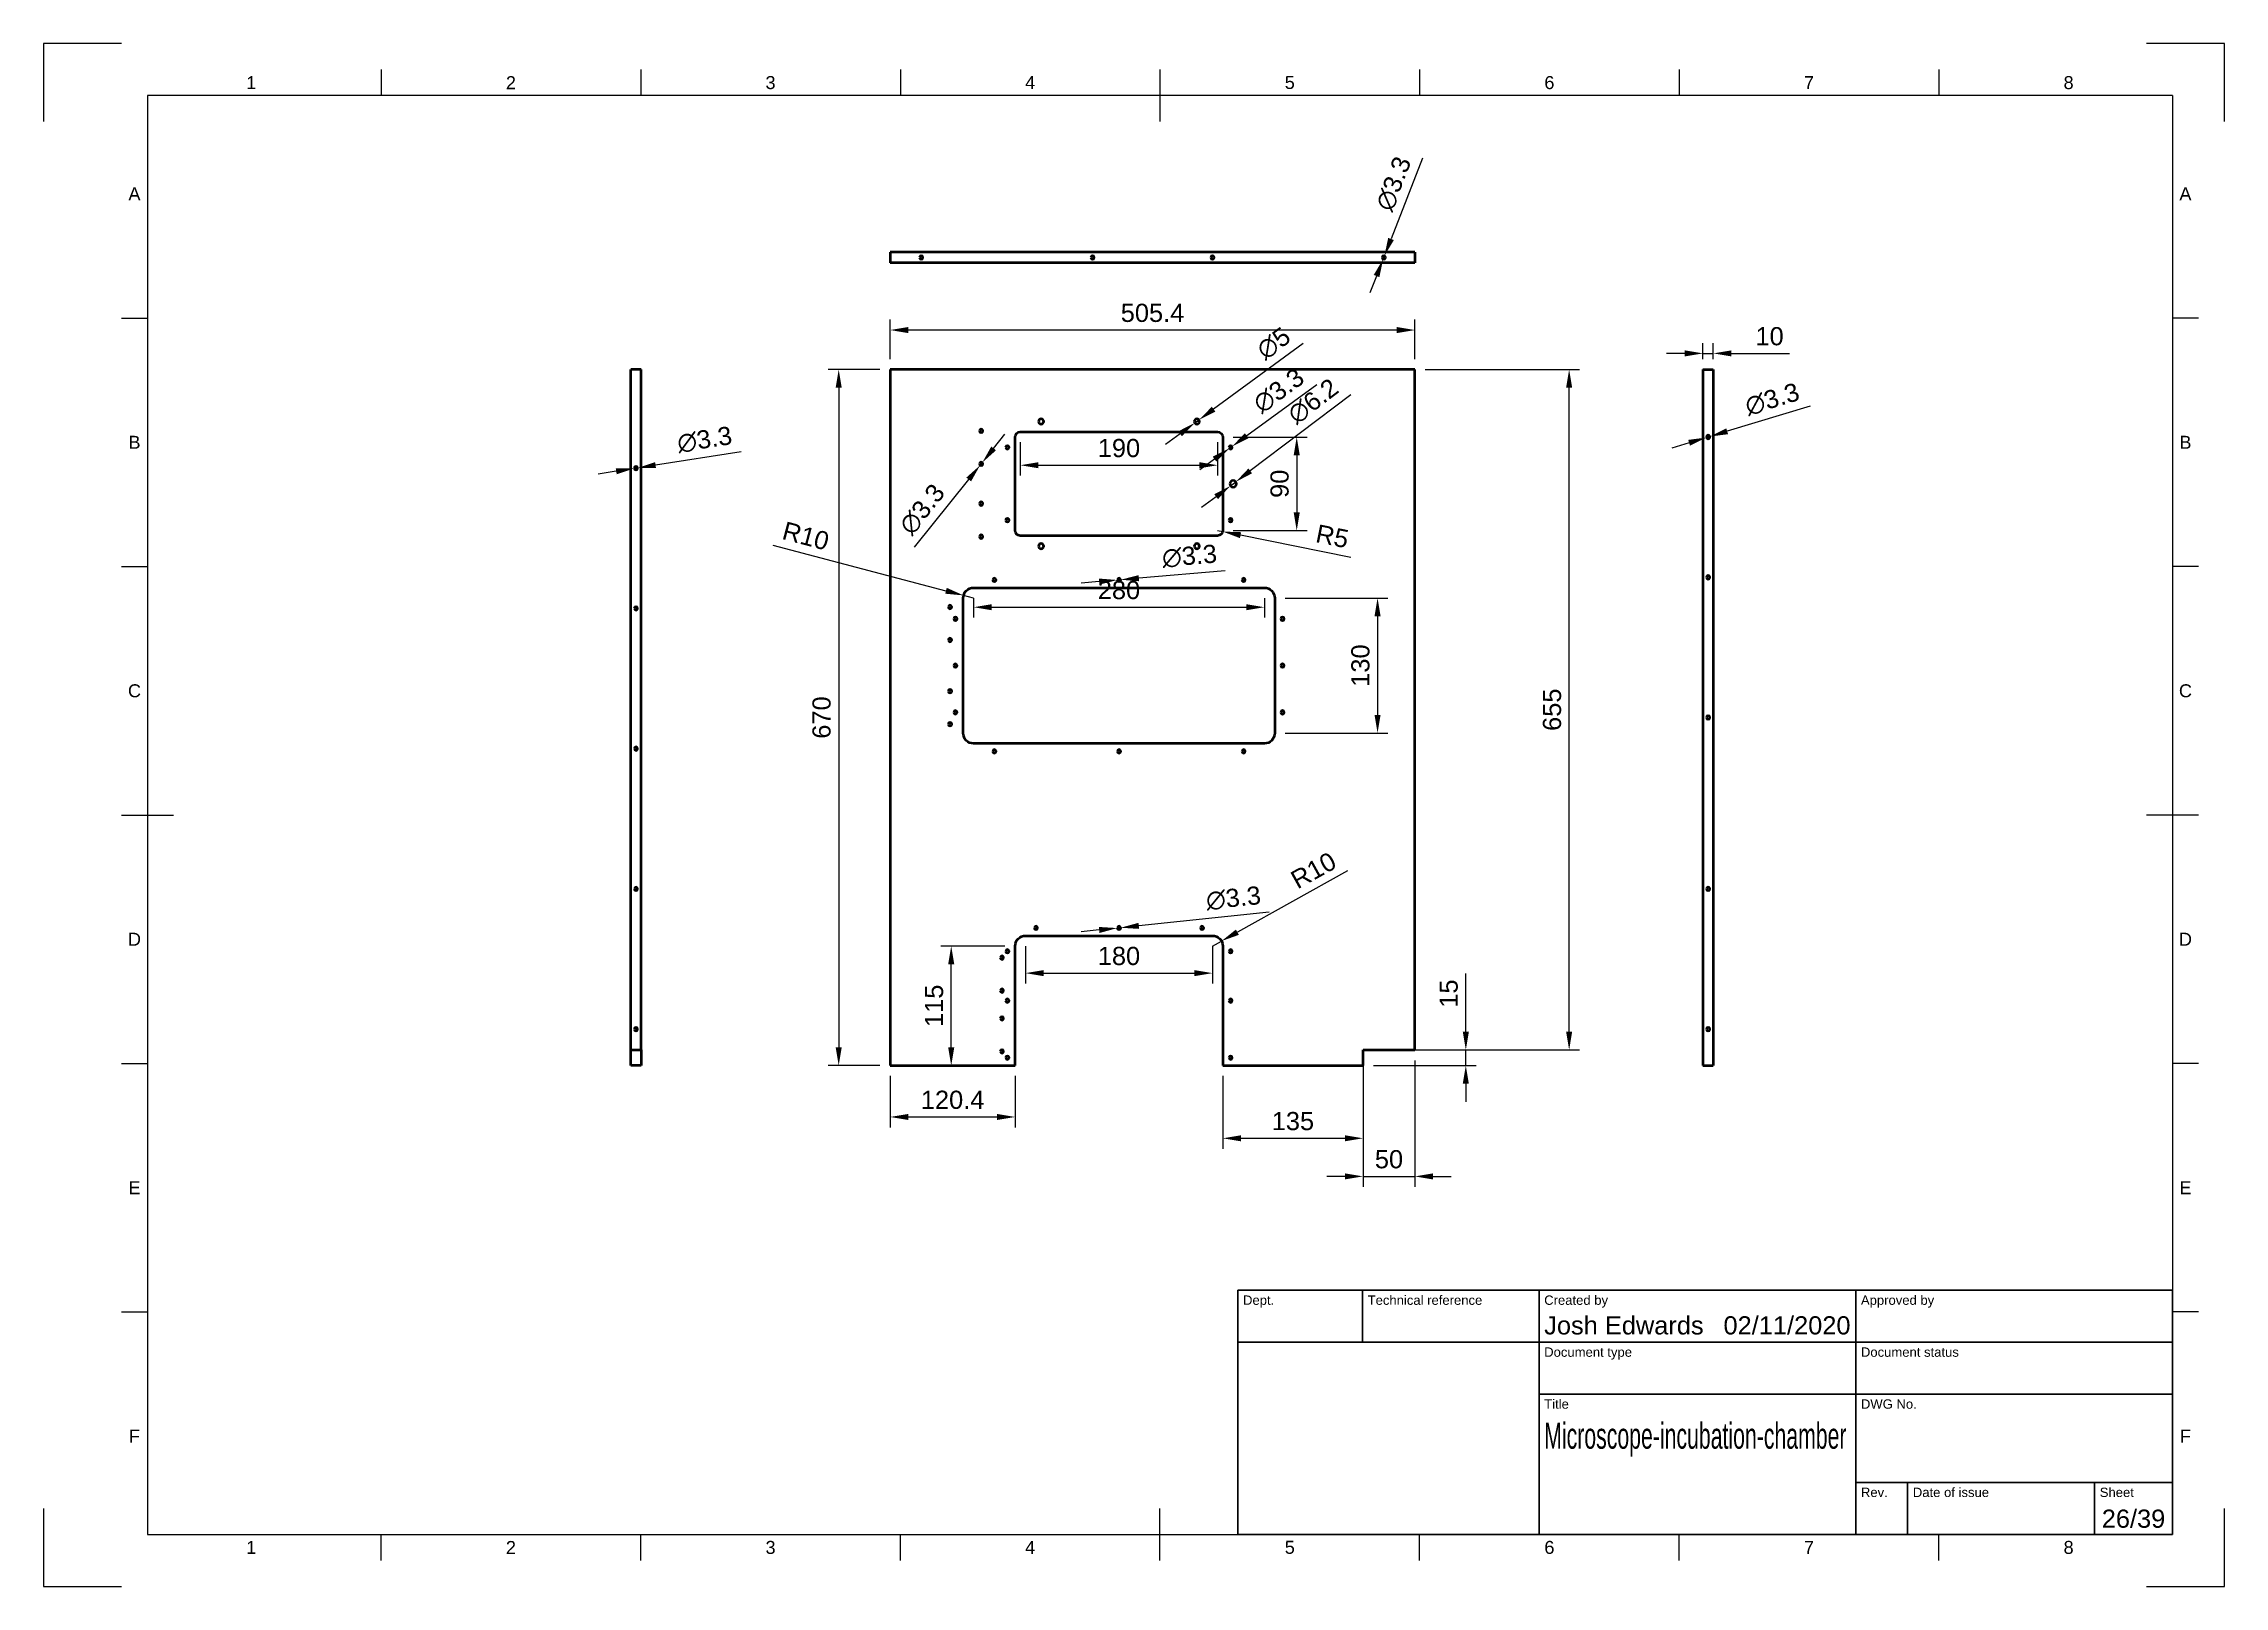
# Model space of a CAD drawing. Header units: millimetres. Extents: x 0 to 420, y 0 to 297.
import ezdxf
from ezdxf.enums import TextEntityAlignment as Align

# ---------------------------------------------------------------- set-up
doc = ezdxf.new("R2010")
doc.units = ezdxf.units.MM
doc.header["$LTSCALE"] = 0.75
for name, color, linetype, lineweight in [('Border', 7, 'Continuous', 25), ('Dimensions', 7, 'Continuous', 25), ('TitleBlock', 7, 'Continuous', 35), ('Visible', 7, 'Continuous', 50)]:
    doc.layers.add(name, color=color, linetype=linetype, lineweight=lineweight)
doc.styles.add('FusionTitle', font='')
doc.styles.get("Standard").update_dxf_attribs({"font": 'arial.ttf'})
doc.styles.get('FusionTitle').set_extended_font_data('Arial Unicode MS')
doc.dimstyles.new('ISO-25', dxfattribs={"dimtxt": 3.5, "dimasz": 3.5, "dimexe": 2, "dimexo": 2, "dimgap": 1.5, "dimtad": 1, "dimzin": 12, "dimdsep": 46, "dimtxsty": 'Standard', "dimcen": 0, "dimclrd": 256, "dimclre": 256, "dimclrt": 256, "dimazin": 3, "dimtp": 0.1, "dimtm": 0.1, "dimtfac": 0.714, "dimtmove": 0, "dimatfit": 3, "dimfxl": 1, "dimtzin": 12, "dimarcsym": 0})

# ---------------------------------------------------------------- blocks, each defined once
blk = doc.blocks.new('ISO_A3_SHEET')
at = {"layer": 'Border'}
for p, q in [((15, 297), (0, 297)), ((0, 297), (0, 282)), ((420, 297), (405, 297)), ((420, 282), (420, 297)), ((65, 292), (65, 287)), ((115, 292), (115, 287)), ((165, 292), (165, 287)), ((215, 292), (215, 282)), ((265, 292), (265, 287)), ((315, 292), (315, 287)), ((365, 292), (365, 287)), ((410, 287), (20, 287)), ((20, 287), (20, 10)), ((410, 287), (410, 10)), ((15, 244.16666), (20, 244.16666)), ((415, 244.16666), (410, 244.16666)), ((15, 196.33333), (20, 196.33333)), ((415, 196.33333), (410, 196.33333)), ((15, 148.5), (25, 148.5)), ((415, 148.5), (405, 148.5)), ((15, 100.66667), (20, 100.66667)), ((415, 100.66667), (410, 100.66667)), ((15, 52.83334), (20, 52.83334)), ((415, 52.83334), (410, 52.83334)), ((0, 15), (0, 0)), ((215, 5), (215, 15)), ((420, 0), (420, 15)), ((20, 10), (410, 10)), ((65, 5), (65, 10)), ((115, 5), (115, 10)), ((165, 5), (165, 10)), ((265, 5), (265, 10)), ((315, 5), (315, 10)), ((365, 5), (365, 10)), ((0, 0), (15, 0)), ((405, 0), (420, 0))]:
    blk.add_line(p, q, dxfattribs=at)
at = {"layer": 'Border', "style": 'FusionTitle'}
for s, p in [('1', (40, 289.5)), ('2', (90, 289.5)), ('3', (140, 289.5)), ('4', (190, 289.5)), ('5', (240, 289.5)), ('6', (290, 289.5)), ('7', (340, 289.5)), ('8', (390, 289.5)), ('A', (17.5, 268.08333)), ('A', (412.5, 268.08333)), ('B', (17.5, 220.25)), ('B', (412.5, 220.25)), ('C', (17.5, 172.41667)), ('C', (412.5, 172.41667)), ('D', (17.5, 124.58334)), ('D', (412.5, 124.58334)), ('E', (17.5, 76.75001)), ('E', (412.5, 76.75001)), ('F', (17.5, 28.91668)), ('F', (412.5, 28.91668)), ('1', (40, 7.5)), ('2', (90, 7.5)), ('3', (140, 7.5)), ('4', (190, 7.5)), ('5', (240, 7.5)), ('6', (290, 7.5)), ('7', (340, 7.5)), ('8', (390, 7.5))]:
    blk.add_text(s, height=2.5, dxfattribs=at).set_placement(p, align=Align.MIDDLE)
blk = doc.blocks.new('ISO_TITLEBLOCK')
at = {"layer": 'TitleBlock'}
for p, q in [((0, 47), (-180, 47)), ((-180, 47), (-180, 0)), ((-156, 37), (-156, 47)), ((-122, 0), (-122, 47)), ((-61, 0), (-61, 47)), ((0, 0), (0, 47)), ((-180, 37), (0, 37)), ((-122, 27), (0, 27)), ((-61, 10), (0, 10)), ((-51, 0), (-51, 10)), ((-15, 0), (-15, 10)), ((-180, 0), (0, 0))]:
    blk.add_line(p, q, dxfattribs=at)
at = {"layer": 'TitleBlock', "style": 'FusionTitle'}
for s, p in [('Dept.', (-179, 46)), ('Technical reference', (-155, 46)), ('Created by', (-121, 46)), ('Approved by', (-60, 46)), ('Document type', (-121, 36)), ('Document status', (-60, 36)), ('Title', (-121, 26)), ('DWG No.', (-60, 26)), ('Rev.', (-60, 9)), ('Date of issue', (-50, 9)), ('Sheet', (-14, 9))]:
    blk.add_text(s, height=1.8, dxfattribs=at).set_placement(p, align=Align.TOP_LEFT)
for tag, p, height in [('DEPT', (-179, 38.5), 3.5), ('TECHNICAL_REFERENCE', (-155, 38.5), 3.5), ('CREATED_BY', (-121, 38.5), 3.5), ('APPROVED_BY', (-60, 38.5), 3.5), ('DOCUMENT_TYPE', (-121, 28.5), 3.5), ('DOCUMENT_STATUS', (-60, 28.5), 3.5), ('TITLE_1', (-121, 16.5), 5), ('TITLE_2', (-121, 9), 5), ('TITLE_3', (-121, 1.5), 5), ('DATE_OF_ISSUE', (-50, 1.5), 3.5)]:
    blk.add_attdef(tag, p, '', height=height, dxfattribs=at)
for tag, p in [('CREATED_DATE', (-62, 38.5)), ('APPROVED_DATE', (-1, 38.5))]:
    blk.add_attdef(tag, text='', height=3.5, dxfattribs=at).set_placement(p, align=Align.RIGHT)
for tag, height, p in [('DRAWING_NUMBER', 5, (-30.5, 16.6)), ('REV', 3.5, (-56, 3.1)), ('SHEET', 3.5, (-7.5, 3.1))]:
    blk.add_attdef(tag, text='', height=height, dxfattribs=at).set_placement(p, align=Align.MIDDLE)
blk = doc.blocks.new('*D33')
at = {"layer": 'Defpoints', "color": 0, "transparency": 16777216}
for p in [(321.573437, 237.364325), (319.573437, 234.263431), (321.573437, 234.263431)]:
    blk.add_point(p, dxfattribs=at)
at = {"layer": 'Dimensions', "lineweight": -2, "transparency": 16777216}
for p, q in [((316.073437, 237.364325), (312.573437, 237.364325)), ((319.573437, 236.263431), (319.573437, 239.364325)), ((319.573437, 237.364325), (321.573437, 237.364325)), ((321.573437, 236.263431), (321.573437, 239.364325)), ((325.073437, 237.364325), (336.245674, 237.364325))]:
    blk.add_line(p, q, dxfattribs=at)
at = {"layer": 'Dimensions', "transparency": 16777216}
for points in [[(316.073437, 237.947658), (316.073437, 236.780992), (319.573437, 237.364325)], [(325.073437, 237.947658), (325.073437, 236.780992), (321.573437, 237.364325)]]:
    blk.add_solid(points, dxfattribs=at)
at = {"layer": 'Dimensions', "transparency": 16777216, "insert": (332.409555, 240.65133), "char_height": 3.5, "attachment_point": 5}
blk.add_mtext('10', dxfattribs=at)
blk = doc.blocks.new('*D34')
at = {"layer": 'Defpoints', "color": 0, "transparency": 16777216}
for p in [(320.257487, 221.168163), (320.889386, 221.358698)]:
    blk.add_point(p, dxfattribs=at)
at = {"layer": 'Dimensions', "lineweight": -2, "transparency": 16777216}
for p, q in [((340.210262, 227.184457), (324.240367, 222.369108)), ((316.906506, 220.157753), (313.555526, 219.147343)), ((320.257487, 221.168163), (320.889386, 221.358698))]:
    blk.add_line(p, q, dxfattribs=at)
at = {"layer": 'Dimensions', "transparency": 16777216}
for points in [[(324.071965, 222.927605), (324.408769, 221.810611), (320.889386, 221.358698)], [(316.738105, 220.71625), (317.074908, 219.599257), (320.257487, 221.168163)]]:
    blk.add_solid(points, dxfattribs=at)
at = {"layer": 'Dimensions', "transparency": 16777216, "insert": (332.923625, 228.52276), "char_height": 3.5, "attachment_point": 5, "rotation": 16.77948343}
blk.add_mtext('∅3.3', dxfattribs=at)
blk = doc.blocks.new('*D35')
at = {"layer": 'Defpoints', "color": 0, "transparency": 16777216}
for p in [(257.986929, 255.519402), (258.22684, 256.134254)]:
    blk.add_point(p, dxfattribs=at)
at = {"layer": 'Dimensions', "lineweight": -2, "transparency": 16777216}
for p, q in [((265.562343, 274.933884), (259.499098, 259.394831)), ((256.714671, 252.258825), (255.442414, 248.998249)), ((257.986929, 255.519402), (258.22684, 256.134254))]:
    blk.add_line(p, q, dxfattribs=at)
at = {"layer": 'Dimensions', "transparency": 16777216}
for points in [[(258.955668, 259.606873), (260.042527, 259.182788), (258.22684, 256.134254)], [(256.171242, 252.470868), (257.258101, 252.046782), (257.986929, 255.519402)]]:
    blk.add_solid(points, dxfattribs=at)
at = {"layer": 'Dimensions', "transparency": 16777216, "insert": (260.013507, 270.025061), "char_height": 3.5, "attachment_point": 5, "rotation": 68.68456903}
blk.add_mtext('∅3.3', dxfattribs=at)
blk = doc.blocks.new('*D36')
at = {"layer": 'Defpoints', "color": 0, "transparency": 16777216}
for p in [(113.743454, 215.212923), (114.395678, 215.313939)]:
    blk.add_point(p, dxfattribs=at)
at = {"layer": 'Dimensions', "lineweight": -2, "transparency": 16777216}
for p, q in [((134.337991, 218.402601), (117.854439, 215.849631)), ((110.284692, 214.67723), (106.82593, 214.141538)), ((113.743454, 215.212923), (114.395678, 215.313939))]:
    blk.add_line(p, q, dxfattribs=at)
at = {"layer": 'Dimensions', "transparency": 16777216}
for points in [[(110.19541, 215.25369), (110.373974, 214.10077), (113.743454, 215.212923)], [(117.765157, 216.426092), (117.943722, 215.273171), (114.395678, 215.313939)]]:
    blk.add_solid(points, dxfattribs=at)
at = {"layer": 'Dimensions', "transparency": 16777216, "insert": (127.307522, 220.738971), "char_height": 3.5, "attachment_point": 5, "rotation": 8.80400714}
blk.add_mtext('∅3.3', dxfattribs=at)
blk = doc.blocks.new('*D37')
at = {"layer": 'Defpoints', "color": 0, "transparency": 16777216}
for p in [(163.026885, 241.861411), (163.026885, 234.263431), (264.106885, 234.263431)]:
    blk.add_point(p, dxfattribs=at)
at = {"layer": 'Dimensions', "lineweight": -2, "transparency": 16777216}
for p, q in [((163.026885, 236.263431), (163.026885, 243.861411)), ((264.106885, 236.263431), (264.106885, 243.861411)), ((260.606885, 241.861411), (166.526885, 241.861411))]:
    blk.add_line(p, q, dxfattribs=at)
at = {"layer": 'Dimensions', "transparency": 16777216}
for points in [[(166.526885, 242.444744), (166.526885, 241.278078), (163.026885, 241.861411)], [(260.606885, 242.444744), (260.606885, 241.278078), (264.106885, 241.861411)]]:
    blk.add_solid(points, dxfattribs=at)
at = {"layer": 'Dimensions', "transparency": 16777216, "insert": (213.566885, 245.148416), "char_height": 3.5, "attachment_point": 5}
blk.add_mtext('505.4', dxfattribs=at)
blk = doc.blocks.new('*D38')
at = {"layer": 'Defpoints', "color": 0, "transparency": 16777216}
for p in [(163.026885, 234.263431), (153.12739, 100.263431), (163.026885, 100.263431)]:
    blk.add_point(p, dxfattribs=at)
at = {"layer": 'Dimensions', "lineweight": -2, "transparency": 16777216}
for p, q in [((161.026885, 234.263431), (151.12739, 234.263431)), ((153.12739, 230.763431), (153.12739, 103.763431)), ((161.026885, 100.263431), (151.12739, 100.263431))]:
    blk.add_line(p, q, dxfattribs=at)
at = {"layer": 'Dimensions', "transparency": 16777216}
for points in [[(152.544056, 230.763431), (153.710723, 230.763431), (153.12739, 234.263431)], [(152.544056, 103.763431), (153.710723, 103.763431), (153.12739, 100.263431)]]:
    blk.add_solid(points, dxfattribs=at)
at = {"layer": 'Dimensions', "transparency": 16777216, "insert": (149.840384, 167.263431), "char_height": 3.5, "attachment_point": 5, "rotation": 90}
blk.add_mtext('670', dxfattribs=at)
blk = doc.blocks.new('*D39')
at = {"layer": 'Defpoints', "color": 0, "transparency": 16777216}
for p in [(188.106885, 222.263431), (226.106885, 222.263431), (226.106885, 215.83486)]:
    blk.add_point(p, dxfattribs=at)
at = {"layer": 'Dimensions', "lineweight": -2, "transparency": 16777216}
for p, q in [((188.106885, 220.263431), (188.106885, 213.83486)), ((226.106885, 220.263431), (226.106885, 213.83486)), ((191.606885, 215.83486), (222.606885, 215.83486))]:
    blk.add_line(p, q, dxfattribs=at)
at = {"layer": 'Dimensions', "transparency": 16777216}
for points in [[(191.606885, 216.418193), (191.606885, 215.251527), (188.106885, 215.83486)], [(222.606885, 216.418193), (222.606885, 215.251527), (226.106885, 215.83486)]]:
    blk.add_solid(points, dxfattribs=at)
at = {"layer": 'Dimensions', "transparency": 16777216, "insert": (207.106885, 219.121866), "char_height": 3.5, "attachment_point": 5}
blk.add_mtext('190', dxfattribs=at)
blk = doc.blocks.new('*D40')
at = {"layer": 'Defpoints', "color": 0, "transparency": 16777216}
for p in [(227.106885, 221.263431), (227.106885, 203.263431), (241.339089, 203.263431)]:
    blk.add_point(p, dxfattribs=at)
at = {"layer": 'Dimensions', "lineweight": -2, "transparency": 16777216}
for p, q in [((229.106885, 221.263431), (243.339089, 221.263431)), ((241.339089, 217.763431), (241.339089, 206.763431)), ((229.106885, 203.263431), (243.339089, 203.263431))]:
    blk.add_line(p, q, dxfattribs=at)
at = {"layer": 'Dimensions', "transparency": 16777216}
for points in [[(240.755756, 217.763431), (241.922422, 217.763431), (241.339089, 221.263431)], [(240.755756, 206.763431), (241.922422, 206.763431), (241.339089, 203.263431)]]:
    blk.add_solid(points, dxfattribs=at)
at = {"layer": 'Dimensions', "transparency": 16777216, "insert": (238.052084, 212.263431), "char_height": 3.5, "attachment_point": 5, "rotation": 90}
blk.add_mtext('90', dxfattribs=at)
blk = doc.blocks.new('*D41')
at = {"layer": 'Defpoints', "color": 0, "transparency": 16777216}
for p in [(228.612257, 211.889609), (229.601512, 212.637254)]:
    blk.add_point(p, dxfattribs=at)
at = {"layer": 'Dimensions', "lineweight": -2, "transparency": 16777216}
for p, q in [((251.790287, 229.406772), (232.393766, 214.747544)), ((228.612257, 211.889609), (229.601512, 212.637254)), ((225.820004, 209.779319), (223.02775, 207.669029))]:
    blk.add_line(p, q, dxfattribs=at)
at = {"layer": 'Dimensions', "transparency": 16777216}
for points in [[(232.042051, 215.212919), (232.74548, 214.282168), (229.601512, 212.637254)], [(225.468289, 210.244695), (226.171719, 209.313943), (228.612257, 211.889609)]]:
    blk.add_solid(points, dxfattribs=at)
at = {"layer": 'Dimensions', "transparency": 16777216, "insert": (244.50624, 228.14459), "char_height": 3.5, "attachment_point": 5, "rotation": 37.08073505}
blk.add_mtext('∅6.2', dxfattribs=at)
blk = doc.blocks.new('*D42')
at = {"layer": 'Defpoints', "color": 0, "transparency": 16777216}
for p in [(228.339883, 219.069498), (228.873886, 219.457365)]:
    blk.add_point(p, dxfattribs=at)
at = {"layer": 'Dimensions', "lineweight": -2, "transparency": 16777216}
for p, q in [((245.201497, 231.316741), (231.70572, 221.514235)), ((228.339883, 219.069498), (228.873886, 219.457365)), ((225.508049, 217.012627), (222.676215, 214.955756))]:
    blk.add_line(p, q, dxfattribs=at)
at = {"layer": 'Dimensions', "transparency": 16777216}
for points in [[(225.165237, 217.484599), (225.850861, 216.540655), (228.339883, 219.069498)], [(231.362908, 221.986208), (232.048532, 221.042263), (228.873886, 219.457365)]]:
    blk.add_solid(points, dxfattribs=at)
at = {"layer": 'Dimensions', "transparency": 16777216, "insert": (237.880302, 230.182623), "char_height": 3.5, "attachment_point": 5, "rotation": 35.99235511}
blk.add_mtext('∅3.3', dxfattribs=at)
blk = doc.blocks.new('*D43')
at = {"layer": 'Defpoints', "color": 0, "transparency": 16777216}
for p in [(221.703306, 223.968263), (222.510463, 224.558599)]:
    blk.add_point(p, dxfattribs=at)
at = {"layer": 'Dimensions', "lineweight": -2, "transparency": 16777216}
for p, q in [((242.589267, 239.243773), (225.335514, 226.624776)), ((221.703306, 223.968263), (222.510463, 224.558599)), ((218.878255, 221.902086), (216.053204, 219.835909))]:
    blk.add_line(p, q, dxfattribs=at)
at = {"layer": 'Dimensions', "transparency": 16777216}
for points in [[(224.991151, 227.095618), (225.679877, 226.153935), (222.510463, 224.558599)], [(218.533892, 222.372928), (219.222618, 221.431244), (221.703306, 223.968263)]]:
    blk.add_solid(points, dxfattribs=at)
at = {"layer": 'Dimensions', "transparency": 16777216, "insert": (236.906942, 239.281447), "char_height": 3.5, "attachment_point": 5, "rotation": 36.18087603}
blk.add_mtext('∅5', dxfattribs=at)
blk = doc.blocks.new('*D44')
at = {"layer": 'Defpoints', "color": 0, "transparency": 16777216}
for p in [(226.106885, 203.263431), (227.087021, 203.065106)]:
    blk.add_point(p, dxfattribs=at)
at = {"layer": 'Dimensions', "lineweight": -2, "transparency": 16777216}
for p, q in [((226.106885, 203.263431), (227.087021, 203.065106)), ((251.791209, 198.066346), (230.517498, 202.370967))]:
    blk.add_line(p, q, dxfattribs=at)
at = {"layer": 'Dimensions', "transparency": 16777216}
blk.add_solid([(230.633187, 202.942713), (230.401808, 201.799221), (227.087021, 203.065106)], dxfattribs=at)
at = {"layer": 'Dimensions', "transparency": 16777216, "insert": (248.192701, 202.140798), "char_height": 3.5, "attachment_point": 5, "rotation": 348.56096977}
blk.add_mtext('R5', dxfattribs=at)
blk = doc.blocks.new('*D45')
at = {"layer": 'Defpoints', "color": 0, "transparency": 16777216}
for p in [(180.360306, 215.826089), (180.773463, 216.340774)]:
    blk.add_point(p, dxfattribs=at)
at = {"layer": 'Dimensions', "lineweight": -2, "transparency": 16777216}
for p, q in [((182.964452, 219.070164), (185.15544, 221.799554)), ((180.773463, 216.340774), (180.360306, 215.826089)), ((167.727641, 200.089142), (178.169317, 213.096699))]:
    blk.add_line(p, q, dxfattribs=at)
at = {"layer": 'Dimensions', "transparency": 16777216}
for points in [[(182.509554, 219.435328), (183.41935, 218.704999), (180.773463, 216.340774)], [(177.714419, 213.461863), (178.624216, 212.731534), (180.360306, 215.826089)]]:
    blk.add_solid(points, dxfattribs=at)
at = {"layer": 'Dimensions', "transparency": 16777216, "insert": (169.21336, 207.347156), "char_height": 3.5, "attachment_point": 5, "rotation": 51.24461711}
blk.add_mtext('∅3.3', dxfattribs=at)
blk = doc.blocks.new('*D46')
at = {"layer": 'Defpoints', "color": 0, "transparency": 16777216}
for p in [(206.778063, 193.73557), (207.435706, 193.791293)]:
    blk.add_point(p, dxfattribs=at)
at = {"layer": 'Dimensions', "lineweight": -2, "transparency": 16777216}
for p, q in [((203.29056, 193.440068), (199.803056, 193.144566)), ((206.778063, 193.73557), (207.435706, 193.791293)), ((227.543735, 195.495078), (210.92321, 194.086795))]:
    blk.add_line(p, q, dxfattribs=at)
at = {"layer": 'Dimensions', "transparency": 16777216}
for points in [[(203.241309, 194.021319), (203.33981, 192.858817), (206.778063, 193.73557)], [(210.873959, 194.668045), (210.97246, 193.505544), (207.435706, 193.791293)]]:
    blk.add_solid(points, dxfattribs=at)
at = {"layer": 'Dimensions', "transparency": 16777216, "insert": (220.691441, 198.311492), "char_height": 3.5, "attachment_point": 5, "rotation": 4.84319336}
blk.add_mtext('∅3.3', dxfattribs=at)
blk = doc.blocks.new('*D47')
at = {"layer": 'Defpoints', "color": 0, "transparency": 16777216}
for p in [(179.106885, 192.263431), (235.106885, 192.263431), (235.106885, 188.500768)]:
    blk.add_point(p, dxfattribs=at)
at = {"layer": 'Dimensions', "lineweight": -2, "transparency": 16777216}
for p, q in [((179.106885, 190.263431), (179.106885, 186.500768)), ((235.106885, 190.263431), (235.106885, 186.500768)), ((182.606885, 188.500768), (231.606885, 188.500768))]:
    blk.add_line(p, q, dxfattribs=at)
at = {"layer": 'Dimensions', "transparency": 16777216}
for points in [[(182.606885, 189.084101), (182.606885, 187.917434), (179.106885, 188.500768)], [(231.606885, 189.084101), (231.606885, 187.917434), (235.106885, 188.500768)]]:
    blk.add_solid(points, dxfattribs=at)
at = {"layer": 'Dimensions', "transparency": 16777216, "insert": (207.106885, 191.787773), "char_height": 3.5, "attachment_point": 5}
blk.add_mtext('280', dxfattribs=at)
blk = doc.blocks.new('*D48')
at = {"layer": 'Defpoints', "color": 0, "transparency": 16777216}
for p in [(177.173265, 190.774427), (179.106885, 190.263431)]:
    blk.add_point(p, dxfattribs=at)
at = {"layer": 'Dimensions', "lineweight": -2, "transparency": 16777216}
for p, q in [((140.461531, 200.476212), (173.789432, 191.668671)), ((179.106885, 190.263431), (177.173265, 190.774427))]:
    blk.add_line(p, q, dxfattribs=at)
at = {"layer": 'Dimensions', "transparency": 16777216}
blk.add_solid([(173.938473, 192.232643), (173.640391, 191.104699), (177.173265, 190.774427)], dxfattribs=at)
at = {"layer": 'Dimensions', "transparency": 16777216, "insert": (146.788625, 202.204003), "char_height": 3.5, "attachment_point": 5, "rotation": 345.1969101}
blk.add_mtext('R10', dxfattribs=at)
blk = doc.blocks.new('*D49')
at = {"layer": 'Defpoints', "color": 0, "transparency": 16777216}
for p in [(237.106885, 190.263431), (237.106885, 164.263431), (256.905874, 164.263431)]:
    blk.add_point(p, dxfattribs=at)
at = {"layer": 'Dimensions', "lineweight": -2, "transparency": 16777216}
for p, q in [((239.106885, 190.263431), (258.905874, 190.263431)), ((256.905874, 186.763431), (256.905874, 167.763431)), ((239.106885, 164.263431), (258.905874, 164.263431))]:
    blk.add_line(p, q, dxfattribs=at)
at = {"layer": 'Dimensions', "transparency": 16777216}
for points in [[(256.322541, 186.763431), (257.489208, 186.763431), (256.905874, 190.263431)], [(256.322541, 167.763431), (257.489208, 167.763431), (256.905874, 164.263431)]]:
    blk.add_solid(points, dxfattribs=at)
at = {"layer": 'Dimensions', "transparency": 16777216, "insert": (253.617675, 177.263431), "char_height": 3.5, "attachment_point": 5, "rotation": 90}
blk.add_mtext('130', dxfattribs=at)
blk = doc.blocks.new('*D50')
at = {"layer": 'Defpoints', "color": 0, "transparency": 16777216}
for p in [(206.77865, 126.729344), (207.435119, 126.797518)]:
    blk.add_point(p, dxfattribs=at)
at = {"layer": 'Dimensions', "lineweight": -2, "transparency": 16777216}
for p, q in [((203.297372, 126.367816), (199.816094, 126.006288)), ((206.77865, 126.729344), (207.435119, 126.797518)), ((236.060786, 129.770272), (210.916397, 127.159046))]:
    blk.add_line(p, q, dxfattribs=at)
at = {"layer": 'Dimensions', "transparency": 16777216}
for points in [[(203.237117, 126.948029), (203.357626, 125.787603), (206.77865, 126.729344)], [(210.856143, 127.739259), (210.976652, 126.578833), (207.435119, 126.797518)]]:
    blk.add_solid(points, dxfattribs=at)
at = {"layer": 'Dimensions', "transparency": 16777216, "insert": (229.156357, 132.456347), "char_height": 3.5, "attachment_point": 5, "rotation": 5.92888471}
blk.add_mtext('∅3.3', dxfattribs=at)
blk = doc.blocks.new('*D51')
at = {"layer": 'Defpoints', "color": 0, "transparency": 16777216}
for p in [(225.106885, 123.263431), (226.855067, 124.234955)]:
    blk.add_point(p, dxfattribs=at)
at = {"layer": 'Dimensions', "lineweight": -2, "transparency": 16777216}
for p, q in [((251.123771, 137.721887), (229.914386, 125.935121)), ((225.106885, 123.263431), (226.855067, 124.234955))]:
    blk.add_line(p, q, dxfattribs=at)
at = {"layer": 'Dimensions', "transparency": 16777216}
blk.add_solid([(229.631025, 126.445008), (230.197747, 125.425235), (226.855067, 124.234955)], dxfattribs=at)
at = {"layer": 'Dimensions', "transparency": 16777216, "insert": (244.566035, 137.838017), "char_height": 3.5, "attachment_point": 5, "rotation": 29.06241188}
blk.add_mtext('R10', dxfattribs=at)
blk = doc.blocks.new('*D52')
at = {"layer": 'Defpoints', "color": 0, "transparency": 16777216}
for p in [(189.106885, 125.263431), (225.106885, 125.263431), (225.106885, 118.052635)]:
    blk.add_point(p, dxfattribs=at)
at = {"layer": 'Dimensions', "lineweight": -2, "transparency": 16777216}
for p, q in [((189.106885, 123.263431), (189.106885, 116.052635)), ((225.106885, 123.263431), (225.106885, 116.052635)), ((192.606885, 118.052635), (221.606885, 118.052635))]:
    blk.add_line(p, q, dxfattribs=at)
at = {"layer": 'Dimensions', "transparency": 16777216}
for points in [[(192.606885, 118.635968), (192.606885, 117.469302), (189.106885, 118.052635)], [(221.606885, 118.635968), (221.606885, 117.469302), (225.106885, 118.052635)]]:
    blk.add_solid(points, dxfattribs=at)
at = {"layer": 'Dimensions', "transparency": 16777216, "insert": (207.106885, 121.33964), "char_height": 3.5, "attachment_point": 5}
blk.add_mtext('180', dxfattribs=at)
blk = doc.blocks.new('*D53')
at = {"layer": 'Defpoints', "color": 0, "transparency": 16777216}
for p in [(174.797631, 123.263431), (187.106885, 123.263431), (187.106885, 100.263431)]:
    blk.add_point(p, dxfattribs=at)
at = {"layer": 'Dimensions', "lineweight": -2, "transparency": 16777216}
for p, q in [((185.106885, 123.263431), (172.797631, 123.263431)), ((174.797631, 103.763431), (174.797631, 119.763431)), ((185.106885, 100.263431), (172.797631, 100.263431))]:
    blk.add_line(p, q, dxfattribs=at)
at = {"layer": 'Dimensions', "transparency": 16777216}
for points in [[(174.214298, 119.763431), (175.380965, 119.763431), (174.797631, 123.263431)], [(174.214298, 103.763431), (175.380965, 103.763431), (174.797631, 100.263431)]]:
    blk.add_solid(points, dxfattribs=at)
at = {"layer": 'Dimensions', "transparency": 16777216, "insert": (171.510626, 111.763431), "char_height": 3.5, "attachment_point": 5, "rotation": 90}
blk.add_mtext('115', dxfattribs=at)
blk = doc.blocks.new('*D54')
at = {"layer": 'Defpoints', "color": 0, "transparency": 16777216}
for p in [(163.026885, 100.263431), (187.106885, 100.263431), (187.106885, 90.363936)]:
    blk.add_point(p, dxfattribs=at)
at = {"layer": 'Dimensions', "lineweight": -2, "transparency": 16777216}
for p, q in [((163.026885, 98.263431), (163.026885, 88.363936)), ((187.106885, 98.263431), (187.106885, 88.363936)), ((166.526885, 90.363936), (183.606885, 90.363936))]:
    blk.add_line(p, q, dxfattribs=at)
at = {"layer": 'Dimensions', "transparency": 16777216}
for points in [[(166.526885, 90.94727), (166.526885, 89.780603), (163.026885, 90.363936)], [(183.606885, 90.94727), (183.606885, 89.780603), (187.106885, 90.363936)]]:
    blk.add_solid(points, dxfattribs=at)
at = {"layer": 'Dimensions', "transparency": 16777216, "insert": (175.066885, 93.650942), "char_height": 3.5, "attachment_point": 5}
blk.add_mtext('120.4', dxfattribs=at)
blk = doc.blocks.new('*D55')
at = {"layer": 'Defpoints', "color": 0, "transparency": 16777216}
for p in [(227.106885, 100.263431), (254.106885, 100.263431), (254.106885, 86.263166)]:
    blk.add_point(p, dxfattribs=at)
at = {"layer": 'Dimensions', "lineweight": -2, "transparency": 16777216}
for p, q in [((227.106885, 98.263431), (227.106885, 84.263166)), ((254.106885, 98.263431), (254.106885, 84.263166)), ((230.606885, 86.263166), (250.606885, 86.263166))]:
    blk.add_line(p, q, dxfattribs=at)
at = {"layer": 'Dimensions', "transparency": 16777216}
for points in [[(230.606885, 86.846499), (230.606885, 85.679833), (227.106885, 86.263166)], [(250.606885, 86.846499), (250.606885, 85.679833), (254.106885, 86.263166)]]:
    blk.add_solid(points, dxfattribs=at)
at = {"layer": 'Dimensions', "transparency": 16777216, "insert": (240.606885, 89.551365), "char_height": 3.5, "attachment_point": 5}
blk.add_mtext('135', dxfattribs=at)
blk = doc.blocks.new('*D56')
at = {"layer": 'Defpoints', "color": 0, "transparency": 16777216}
for p in [(254.106885, 103.263431), (273.905874, 103.263431), (254.106885, 100.263431)]:
    blk.add_point(p, dxfattribs=at)
at = {"layer": 'Dimensions', "lineweight": -2, "transparency": 16777216}
for p, q in [((273.905874, 106.763431), (273.905874, 117.973868)), ((256.106885, 103.263431), (275.905874, 103.263431)), ((273.905874, 100.263431), (273.905874, 103.263431)), ((256.106885, 100.263431), (275.905874, 100.263431)), ((273.905874, 96.763431), (273.905874, 93.263431))]:
    blk.add_line(p, q, dxfattribs=at)
at = {"layer": 'Dimensions', "transparency": 16777216}
for points in [[(273.322541, 106.763431), (274.489208, 106.763431), (273.905874, 103.263431)], [(273.322541, 96.763431), (274.489208, 96.763431), (273.905874, 100.263431)]]:
    blk.add_solid(points, dxfattribs=at)
at = {"layer": 'Dimensions', "transparency": 16777216, "insert": (270.618869, 114.11865), "char_height": 3.5, "attachment_point": 5, "rotation": 90}
blk.add_mtext('15', dxfattribs=at)
blk = doc.blocks.new('*D57')
at = {"layer": 'Defpoints', "color": 0, "transparency": 16777216}
for p in [(254.106885, 103.263431), (264.106885, 103.263431), (264.106885, 78.922534)]:
    blk.add_point(p, dxfattribs=at)
at = {"layer": 'Dimensions', "lineweight": -2, "transparency": 16777216}
for p, q in [((254.106885, 101.263431), (254.106885, 76.922534)), ((264.106885, 101.263431), (264.106885, 76.922534)), ((250.606885, 78.922534), (247.106885, 78.922534)), ((254.106885, 78.922534), (264.106885, 78.922534)), ((267.606885, 78.922534), (271.106885, 78.922534))]:
    blk.add_line(p, q, dxfattribs=at)
at = {"layer": 'Dimensions', "transparency": 16777216}
for points in [[(250.606885, 79.505867), (250.606885, 78.339201), (254.106885, 78.922534)], [(267.606885, 79.505867), (267.606885, 78.339201), (264.106885, 78.922534)]]:
    blk.add_solid(points, dxfattribs=at)
at = {"layer": 'Dimensions', "transparency": 16777216, "insert": (259.106885, 82.209539), "char_height": 3.5, "attachment_point": 5}
blk.add_mtext('50', dxfattribs=at)
blk = doc.blocks.new('*D58')
at = {"layer": 'Defpoints', "color": 0, "transparency": 16777216}
for p in [(264.106885, 234.263431), (293.805369, 234.263431), (264.106885, 103.263431)]:
    blk.add_point(p, dxfattribs=at)
at = {"layer": 'Dimensions', "lineweight": -2, "transparency": 16777216}
for p, q in [((266.106885, 234.263431), (295.805369, 234.263431)), ((293.805369, 106.763431), (293.805369, 230.763431)), ((266.106885, 103.263431), (295.805369, 103.263431))]:
    blk.add_line(p, q, dxfattribs=at)
at = {"layer": 'Dimensions', "transparency": 16777216}
for points in [[(293.222036, 230.763431), (294.388703, 230.763431), (293.805369, 234.263431)], [(293.222036, 106.763431), (294.388703, 106.763431), (293.805369, 103.263431)]]:
    blk.add_solid(points, dxfattribs=at)
at = {"layer": 'Dimensions', "transparency": 16777216, "insert": (290.518364, 168.763431), "char_height": 3.5, "attachment_point": 5, "rotation": 90}
blk.add_mtext('655', dxfattribs=at)

msp = doc.modelspace()

# ---------------------------------------------------------------- linework, layer by layer
at = {"layer": 'Visible'}
for p, q in [((264.106885, 256.826828, 67), (163.026885, 256.826828, 67)), ((163.026885, 256.826828, 67), (163.026885, 254.826828, 67)), ((264.106885, 256.826828, 67), (264.106885, 254.826828, 67)), ((264.106885, 254.826828, 67), (163.026885, 254.826828, 67))]:
    msp.add_line(p, q, dxfattribs=at)
at = {"layer": 'Visible', "extrusion": (0, 1, 0)}
for p, q in [((115.069566, 234.263431, 50.54), (113.069566, 234.263431, 50.54)), ((113.069566, 103.263431, 50.54), (113.069566, 234.263431, 50.54)), ((115.069566, 103.263431, 50.54), (115.069566, 234.263431, 50.54)), ((163.026885, 234.263431, 1), (163.026885, 100.263431, 1)), ((264.106885, 234.263431, 1), (163.026885, 234.263431, 1)), ((264.106885, 103.263431, 1), (264.106885, 234.263431, 1)), ((319.573437, 234.263431, 50.54), (319.573437, 100.263431, 50.54)), ((319.573437, 234.263431, 50.54), (321.573437, 234.263431, 50.54)), ((321.573437, 234.263431, 50.54), (321.573437, 100.263431, 50.54)), ((187.106885, 203.263431, 1), (187.106885, 221.263431, 1)), ((188.106885, 222.263431, 1), (226.106885, 222.263431, 1)), ((227.106885, 221.263431, 1), (227.106885, 203.263431, 1)), ((226.106885, 202.263431, 1), (188.106885, 202.263431, 1)), ((177.106885, 164.263431, 1), (177.106885, 190.263431, 1)), ((179.106885, 192.263431, 1), (235.106885, 192.263431, 1)), ((237.106885, 190.263431, 1), (237.106885, 164.263431, 1)), ((235.106885, 162.263431, 1), (179.106885, 162.263431, 1)), ((187.106885, 100.263431, 1), (187.106885, 123.263431, 1)), ((189.106885, 125.263431, 1), (225.106885, 125.263431, 1)), ((227.106885, 123.263431, 1), (227.106885, 100.263431, 1)), ((113.069566, 103.263431, 50.54), (115.069566, 103.263431, 50.54)), ((113.069566, 100.263431, 40.54), (113.069566, 103.263431, 40.54)), ((115.069566, 103.263431, 40.54), (115.069566, 100.263431, 40.54)), ((254.106885, 103.263431, 1), (264.106885, 103.263431, 1)), ((254.106885, 100.263431, 1), (254.106885, 103.263431, 1)), ((115.069566, 100.263431, 40.54), (113.069566, 100.263431, 40.54)), ((163.026885, 100.263431, 1), (187.106885, 100.263431, 1)), ((227.106885, 100.263431, 1), (254.106885, 100.263431, 1)), ((319.573437, 100.263431, 50.54), (321.573437, 100.263431, 50.54))]:
    msp.add_line(p, q, dxfattribs=at)
at = {"layer": 'Visible', "extrusion": (-3e-16, 0, -1)}
for centre in [(-169.026885, 255.826828, -67), (-202.026885, 255.826828, -67), (-225.106885, 255.826828, -67), (-258.106885, 255.826828, -67)]:
    msp.add_circle(centre, 0.33, dxfattribs=at)
at = {"layer": 'Visible', "extrusion": (5e-16, -2e-16, -1)}
for centre, radius in [((-180.566885, 222.443431, -1), 0.33), ((-192.106885, 224.263431, -1), 0.5), ((-222.106885, 224.263431, -1), 0.5), ((-185.606885, 219.263431, -1), 0.33), ((-228.606885, 219.263431, -1), 0.33), ((-180.566885, 216.083431, -1), 0.33), ((-229.106885, 212.263431, -1), 0.62), ((-180.566885, 208.443431, -1), 0.33), ((-180.566885, 202.083431, -1), 0.33), ((-185.606885, 205.263431, -1), 0.33), ((-228.606885, 205.263431, -1), 0.33), ((-192.106885, 200.263431, -1), 0.5), ((-222.106885, 200.263431, -1), 0.5), ((-183.106885, 193.763431, -1), 0.33), ((-207.106885, 193.763431, -1), 0.33), ((-231.106885, 193.763431, -1), 0.33), ((-174.566885, 188.543431, -1), 0.33), ((-175.606885, 186.263431, -1), 0.33), ((-238.606885, 186.263431, -1), 0.33), ((-174.566885, 182.183431, -1), 0.33), ((-175.606885, 177.263431, -1), 0.33), ((-238.606885, 177.263431, -1), 0.33), ((-174.566885, 172.343431, -1), 0.33), ((-175.606885, 168.263431, -1), 0.33), ((-238.606885, 168.263431, -1), 0.33), ((-174.566885, 165.983431, -1), 0.33), ((-183.106885, 160.763431, -1), 0.33), ((-207.106885, 160.763431, -1), 0.33), ((-231.106885, 160.763431, -1), 0.33), ((-191.106885, 126.763431, -1), 0.33), ((-207.106885, 126.763431, -1), 0.33), ((-223.106885, 126.763431, -1), 0.33), ((-185.606885, 122.263431, -1), 0.33), ((-228.606885, 122.263431, -1), 0.33), ((-184.566885, 121.043431, -1), 0.33), ((-184.566885, 114.683431, -1), 0.33), ((-184.566885, 109.343431, -1), 0.33), ((-185.606885, 112.763431, -1), 0.33), ((-228.606885, 112.763431, -1), 0.33), ((-184.566885, 102.983431, -1), 0.33), ((-185.606885, 101.763431, -1), 0.33), ((-228.606885, 101.763431, -1), 0.33)]:
    msp.add_circle(centre, radius, dxfattribs=at)
at = {"layer": 'Visible', "extrusion": (2.969e-13, -1e-15, -1)}
for centre in [(-320.573437, 221.263431, -50.54), (-320.573437, 194.263431, -50.54), (-320.573437, 167.263431, -50.54), (-320.573437, 134.263431, -50.54), (-320.573437, 107.263431, -50.54)]:
    msp.add_circle(centre, 0.33, dxfattribs=at)
at = {"layer": 'Visible', "extrusion": (-2.969e-13, 1e-15, -1)}
for centre in [(-114.069566, 215.263431, -50.54), (-114.069566, 188.263431, -50.54), (-114.069566, 161.263431, -50.54), (-114.069566, 134.263431, -50.54), (-114.069566, 107.263431, -50.54)]:
    msp.add_circle(centre, 0.33, dxfattribs=at)
at = {"layer": 'Visible', "extrusion": (5e-16, -2e-16, -1)}
for centre, radius, start, end in [((-188.106885, 221.263431, -1), 1, 0, 90), ((-226.106885, 221.263431, -1), 1, 90, 180), ((-188.106885, 203.263431, -1), 1, 270, 0), ((-226.106885, 203.263431, -1), 1, 180, 270), ((-179.106885, 190.263431, -1), 2, 0, 90), ((-235.106885, 190.263431, -1), 2, 90, 180), ((-179.106885, 164.263431, -1), 2, 270, 0), ((-235.106885, 164.263431, -1), 2, 180, 270), ((-189.106885, 123.263431, -1), 2, 0, 90), ((-225.106885, 123.263431, -1), 2, 90, 180)]:
    msp.add_arc(centre, radius, start, end, dxfattribs=at)

# ---------------------------------------------------------------- block references
at = {"layer": 'Border'}
msp.add_blockref('ISO_A3_SHEET', (0, 0), dxfattribs=at)
at = {"layer": 'TitleBlock'}
ref = msp.add_blockref('ISO_TITLEBLOCK', (410, 10), dxfattribs=at)
ref.add_attrib('CREATED_DATE', '02/11/2020', dxfattribs={"height": 3.5, "style": 'FusionTitle'}).set_placement((348, 48.5), align=Align.RIGHT)
ref.add_attrib('SHEET', '26/39', dxfattribs={"height": 3.5, "style": 'FusionTitle'}).set_placement((402.5, 13.1), align=Align.MIDDLE)
ref.add_attrib('TITLE_1', 'Microscope-incubation-chamber', (289, 26.5), dxfattribs={"height": 5, "style": 'FusionTitle', "width": 0.585891})
ref.add_attrib('CREATED_BY', 'Josh Edwards', (289, 48.5), dxfattribs={"height": 3.5, "style": 'FusionTitle'})

# ---------------------------------------------------------------- dimensions: what is measured, and where the dimension line sits
at = {"layer": 'Dimensions'}
for p1, p2, picture, middle in [((257.986929, 255.519402), (258.22684, 256.134254), '*D35', (263.166849, 268.794646)), ((221.703306, 223.968263), (222.510463, 224.558599), '*D43', (238.905166, 236.549307)), ((228.339883, 219.069498), (228.873886, 219.457365), '*D42', (239.869526, 227.443924)), ((228.612257, 211.889609), (229.601512, 212.637254), '*D41', (246.547126, 225.444169)), ((320.257487, 221.168163), (320.889386, 221.358698), '*D34', (333.900805, 225.281988)), ((180.773463, 216.340774), (180.360306, 215.826089), '*D45', (171.852985, 205.228225)), ((206.778063, 193.73557), (207.435706, 193.791293), '*D46', (220.977224, 194.938687)), ((206.77865, 126.729344), (207.435119, 126.797518), '*D50', (229.505995, 129.089562))]:
    dim = msp.add_diameter_dim_2p(p1=p1, p2=p2, dimstyle='ISO-25', override={"dimlfac": 5, "dimclrd": 256, "dimclre": 256}, dxfattribs=at)
    dim.commit()
    dim.dimension.update_dxf_attribs({"geometry": picture, "text_midpoint": middle, "dimtype": 163})
for p1, p2, distance, picture, middle in [((264.106885, 234.263431), (163.026885, 234.263431), -7.59798, '*D37', (213.566885, 245.148416)), ((319.573437, 234.263431), (321.573437, 234.263431), 3.100894, '*D33', (332.409555, 240.65133)), ((163.026885, 234.263431), (163.026885, 100.263431), -9.899495, '*D38', (149.840384, 167.263431)), ((264.106885, 103.263431), (264.106885, 234.263431), -29.698484, '*D58', (290.518364, 168.763431)), ((188.106885, 222.263431), (226.106885, 222.263431), -6.428571, '*D39', (207.106885, 219.121866)), ((227.106885, 221.263431), (227.106885, 203.263431), 14.232204, '*D40', (238.052084, 212.263431)), ((179.106885, 192.263431), (235.106885, 192.263431), -3.762663, '*D47', (207.106885, 191.787773)), ((237.106885, 190.263431), (237.106885, 164.263431), 19.798989, '*D49', (253.617675, 177.263431)), ((187.106885, 100.263431), (187.106885, 123.263431), 12.309254, '*D53', (171.510626, 111.763431)), ((189.106885, 125.263431), (225.106885, 125.263431), -7.210796, '*D52', (207.106885, 121.33964)), ((254.106885, 100.263431), (254.106885, 103.263431), -19.798989, '*D56', (270.618869, 114.11865)), ((254.106885, 103.263431), (264.106885, 103.263431), -24.340897, '*D57', (259.106885, 82.209539)), ((163.026885, 100.263431), (187.106885, 100.263431), -9.899495, '*D54', (175.066885, 93.650942)), ((227.106885, 100.263431), (254.106885, 100.263431), -14.000265, '*D55', (240.606885, 89.551365))]:
    dim = msp.add_aligned_dim(p1=p1, p2=p2, distance=distance, dimstyle='ISO-25', override={"dimlfac": 5, "dimclrd": 256, "dimclre": 256}, dxfattribs=at)
    dim.commit()
    dim.dimension.update_dxf_attribs({"geometry": picture, "text_midpoint": middle})
dim = msp.add_diameter_dim_2p(p1=(113.743454, 215.212923), p2=(114.395678, 215.313939), dimstyle='ISO-25', override={"dimlfac": 5, "dimclrd": 256, "dimclre": 256}, dxfattribs=at)
dim.commit()
dim.dimension.update_dxf_attribs({"geometry": '*D36', "text_midpoint": (127.307522, 220.738971)})
for center, mpoint, picture, middle in [((179.106885, 190.263431), (177.173265, 190.774427), '*D48', (145.948802, 199.026095)), ((226.106885, 203.263431), (227.087021, 203.065106), '*D44', (247.542225, 198.926105)), ((225.106885, 123.263431), (226.855067, 124.234955), '*D51', (246.162737, 134.964874))]:
    dim = msp.add_radius_dim(center=center, mpoint=mpoint, dimstyle='ISO-25', override={"dimlfac": 5, "dimse1": 1, "dimclrd": 256, "dimclre": 256}, dxfattribs=at)
    dim.commit()
    dim.dimension.update_dxf_attribs({"geometry": picture, "text_midpoint": middle, "dimtype": 164})

doc.saveas('drawing.dxf')
